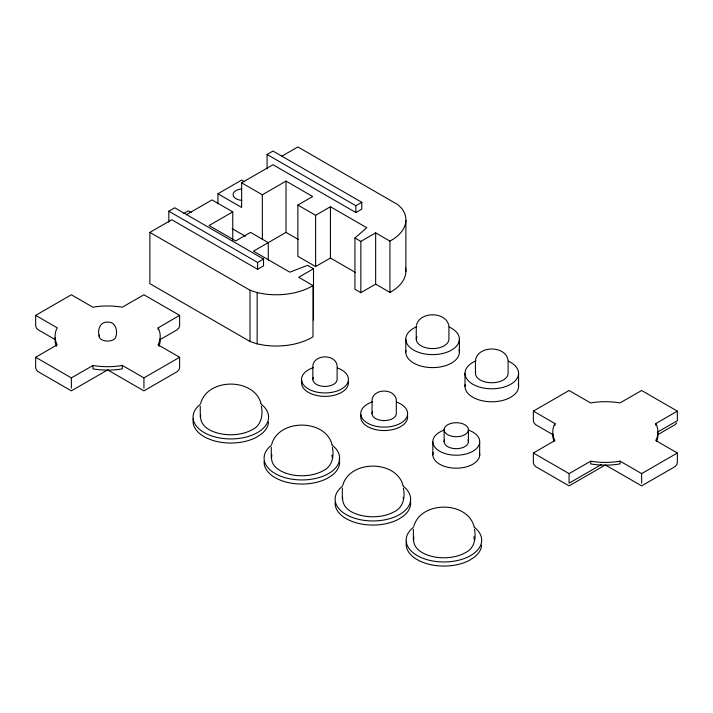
<?xml version="1.0" encoding="UTF-8"?>
<svg xmlns="http://www.w3.org/2000/svg" width="713" height="713" viewBox="0 0 713 713"><rect width="100%" height="100%" fill="white"/><g stroke="black" fill="none" stroke-linecap="round" stroke-linejoin="round"><path stroke-width="1.07" d="M35.668 315.378L57.263 327.855L56.327 329.709A52.584 30.356 0 0 0 57.156 344.798L35.668 357.284L35.65 367.525L36.238 369.637L37.932 371.553L71.362 390.849L107.645 369.904L143.928 390.849L177.35 371.553L179.043 369.646L179.623 367.534L179.623 357.284L158.019 344.807L158.954 342.953A52.584 30.356 0 0 0 158.134 327.864L179.623 315.378L143.928 294.772L122.315 307.178A52.584 30.356 0 0 0 96.175 306.706L92.957 307.25L71.353 294.772L35.668 315.378L35.668 325.636L36.247 327.748L37.941 329.656L55.124 339.575M533.377 411.107L554.981 423.575L554.046 425.429A52.584 30.356 0 0 0 554.866 440.527L533.377 453.005L533.36 462.568L533.948 464.68L535.641 466.587L569.072 485.892L605.364 464.938L641.647 485.883L675.059 466.596L676.753 464.689L677.332 462.577L677.332 453.005L655.737 440.536L656.673 438.673A52.584 30.356 0 0 0 655.844 423.584L677.332 411.107L641.647 390.501L620.025 402.907A52.584 30.356 0 0 0 593.884 402.426L590.667 402.97L569.072 390.501L533.377 411.107L533.377 420.67L533.957 422.782L535.65 424.69L552.833 434.618M261.359 406.196C263.186 415.367 261.279 425.287 252.411 429.609C245.851 433.263 238.276 434.698 230.816 434.77C218.695 434.814 198.784 429.787 200.638 414.378M332.392 447.211C334.219 456.382 332.311 466.302 323.444 470.616C315.467 475.036 306.064 476.275 297.071 475.562C286.011 474.68 268.854 468.557 271.885 454.707M403.424 488.218C405.26 497.398 403.344 507.308 394.485 511.631C387.917 515.285 380.341 516.72 372.881 516.791C360.974 516.747 341.839 512.192 342.588 497.317M474.466 529.233C476.293 538.404 474.377 548.324 465.518 552.637C457.532 557.058 448.129 558.297 439.137 557.584C428.174 556.684 411.187 550.73 413.905 537.023M200.638 403.442C207.536 377.649 254.086 377.649 260.985 403.442M271.68 444.449C278.569 418.665 325.128 418.665 332.017 444.449M342.712 485.464C349.602 459.671 396.161 459.671 403.05 485.464M413.745 526.47C420.634 500.686 467.193 500.686 474.083 526.47M416.481 325.11C419.975 311.002 446.65 311.412 448.923 326.162L448.923 339.147A16.328 9.421 0 0 1 430.465 348.497A16.328 9.421 0 0 1 416.829 336.714M676.762 422.791L675.068 424.698L657.885 434.618M405.563 267.803A50.382 29.09 0 0 1 389.931 292.383L375.653 284.13L360.849 292.678L354.931 289.264L354.931 237.999L366.767 227.741L330.422 206.752L315.618 215.299L297.865 205.05L297.865 256.315L315.618 266.564L330.422 258.017L355.288 272.384M168.821 222.162L168.821 211.2L174.738 207.777L263.534 259.042L263.534 265.878L257.607 269.3L171.78 219.747L149.873 232.385L149.873 283.649L250.005 341.465L257.152 343.88L263.81 345.137A50.382 29.09 0 0 0 312.98 336.812L312.98 285.548L298.694 277.295L313.497 268.756L313.497 320.021M267.081 168.714L267.081 154.463L272.999 151.049L361.794 202.314L361.794 209.15L355.876 212.563L272.999 164.721L241.627 182.831L241.627 207.438L217.946 193.767L217.946 203.766M281.671 156.299L297.865 146.949L397.997 204.756L402.185 208.882L404.351 212.724A50.382 29.09 0 0 1 389.931 241.119L389.931 292.383M183.615 213.588L188.348 210.861L191.191 212.501M217.946 193.767L241.627 180.095L244.47 181.744M186.36 214.738L212.028 199.916L232.75 211.886L232.75 240.245M232.75 211.886L209.069 225.549L235.709 240.932L250.504 232.385L268.266 242.643L268.266 260.093M241.627 182.831L262.348 194.792L286.02 181.12L312.659 196.503L297.865 205.05M298.391 239.532L286.02 232.385L253.463 251.181L289.817 272.17L307.579 265.334L313.497 268.756M168.821 211.2L257.607 262.464L263.534 259.042M267.081 154.463L355.876 205.727L361.794 202.314M160.167 339.575L177.359 329.656L179.052 327.748L179.64 325.645L179.623 315.378M354.931 237.999L360.849 241.413L375.653 232.866L389.931 241.119M35.668 357.284L71.353 377.89L92.975 365.484A52.584 30.356 0 0 0 119.116 365.956L122.333 365.421L143.928 377.89L179.623 357.284M601.549 464.448L569.081 483.191L569.072 473.61L533.377 453.005M657.297 432.256L677.35 420.679L677.332 411.107M569.072 473.61L590.685 461.204A52.584 30.356 0 0 0 616.825 461.676L620.043 461.142L641.647 473.61L677.332 453.005M149.873 232.385L250.005 290.2L257.152 292.615L263.81 293.872A50.382 29.09 0 0 0 312.98 285.548M232.117 228.606L245.343 236.244M331.857 455.001L332.392 458.147M473.878 536.729L474.466 540.169M403.175 497.317L403.424 499.153M71.353 377.89L71.371 388.148M655.844 423.584L655.844 425.411M641.647 473.61L641.647 483.182M620.043 461.142L620.043 463.878L616.825 464.413A52.584 30.356 0 0 1 590.685 463.94L590.685 461.204M554.981 423.575L554.981 425.403M518.574 373.327L518.574 386.312M479.662 442.586L479.662 455.571M475.464 373.327L475.464 360.341C477.755 345.199 505.82 345.199 508.111 360.341L508.111 373.327A16.328 9.421 0 0 1 490.366 382.712A16.328 9.421 0 0 1 475.714 371.687M468.414 429.716A12.139 7.005 0 0 1 450.206 435.786A12.139 7.005 0 0 1 450.206 423.647A12.139 7.005 0 0 1 468.414 429.716L468.414 441.677M465.001 373.327L465.001 386.312M459.386 339.147L459.386 352.142M444.137 429.716L444.137 441.677M432.836 441.98L432.836 454.965M416.267 326.162L416.267 339.147M413.371 529.233L413.371 540.169M405.884 220.415L405.884 271.68M405.804 339.147L405.804 352.142M375.653 232.866L375.653 284.13M372.034 413.585L372.034 399.913C373.434 388.13 394.913 388.13 396.312 399.913L396.312 413.585A12.139 7.005 0 0 1 382.587 420.536A12.139 7.005 0 0 1 372.444 411.775M360.849 241.413L360.849 292.678M355.876 205.727L355.876 212.563M342.338 488.218L342.338 499.153M330.422 206.752L330.422 258.017M315.618 215.299L315.618 266.564M312.838 379.414L312.838 365.742C314.237 353.951 335.725 353.951 337.115 365.742L337.115 379.414A12.139 7.005 0 0 1 323.39 386.357A12.139 7.005 0 0 1 313.257 377.596M286.02 181.12L286.02 232.385M271.296 447.211L271.296 458.147M262.348 194.792L262.348 239.515M257.607 262.464L257.607 269.3M257.152 292.615L257.152 343.88M250.005 290.2L250.005 341.465M200.264 406.196L200.264 417.132M158.134 327.864L158.134 329.575M143.928 377.89L143.928 388.139M122.333 365.421L122.333 368.835L119.116 369.379A52.584 30.356 0 0 1 92.975 368.897L92.975 365.484M99.16 336.251C97.271 330.074 99.998 321.527 107.574 322.107C115.149 321.527 117.877 330.074 115.987 336.251A8.413 4.857 0 0 1 106.478 341.064A8.413 4.857 0 0 1 99.446 334.994M657.912 433.834A52.584 30.356 0 0 1 656.673 441.409M554.046 441.409A52.584 30.356 0 0 1 552.807 433.834M260.922 403.977A37.762 21.8 0 0 1 256.448 433.139A37.762 21.8 0 0 1 205.736 433.433A37.762 21.8 0 0 1 200.264 404.324M268.543 422.087A37.762 21.8 0 0 1 261.359 434.048L256.448 437.247A37.762 21.8 0 0 1 213.339 440.563A37.762 21.8 0 0 1 193.41 418.246M331.955 444.983A37.762 21.8 0 0 1 327.481 474.154A37.762 21.8 0 0 1 276.769 474.439A37.762 21.8 0 0 1 271.296 445.331M339.138 458.833A37.762 21.8 0 0 1 332.392 475.063L327.481 478.254A37.762 21.8 0 0 1 286.038 482.041A37.762 21.8 0 0 1 264.113 461.391M402.988 485.999A37.762 21.8 0 0 1 398.514 515.16A37.762 21.8 0 0 1 347.801 515.454A37.762 21.8 0 0 1 342.329 486.346M410.421 500.909A37.762 21.8 0 0 1 403.433 516.069L398.514 519.269A37.762 21.8 0 0 1 357.07 523.057A37.762 21.8 0 0 1 335.155 502.398M241.796 200.371A10.044 5.802 0 0 1 233.062 194.622A10.044 5.802 0 0 1 241.796 188.874M474.02 527.005A37.762 21.8 0 0 1 469.546 556.176A37.762 21.8 0 0 1 418.834 556.461A37.762 21.8 0 0 1 413.371 527.353M481.649 545.124A37.762 21.8 0 0 1 474.466 557.085L469.546 560.275A37.762 21.8 0 0 1 426.445 563.591A37.762 21.8 0 0 1 406.508 541.283M160.193 338.8A52.584 30.356 0 0 1 158.954 346.375M56.327 346.375A52.584 30.356 0 0 1 55.168 337.846M468.744 430.215A23.44 13.529 0 0 1 473.806 450.661A23.44 13.529 0 0 1 438.058 450.197A23.44 13.529 0 0 1 444.707 429.912M467.995 439.868A12.139 7.005 0 0 1 456.275 448.682A12.139 7.005 0 0 1 444.547 439.868M479.564 453.147A23.44 13.529 0 0 1 455.75 468.191A23.44 13.529 0 0 1 433.121 452.55M348.39 382.115A23.44 13.529 0 0 1 323.755 396.339A23.44 13.529 0 0 1 301.831 380.706M337.445 367.953A23.44 13.529 0 0 1 342.516 388.389A23.44 13.529 0 0 1 306.759 387.925A23.44 13.529 0 0 1 313.408 367.641M407.462 415.492A23.44 13.529 0 0 1 383.647 430.536A23.44 13.529 0 0 1 361.019 414.886M396.642 402.123A23.44 13.529 0 0 1 401.713 422.568A23.44 13.529 0 0 1 365.956 422.105A23.44 13.529 0 0 1 372.605 401.82M449.181 327.009A26.791 15.463 0 0 1 452.024 349.798A26.791 15.463 0 0 1 412.453 349.352A26.791 15.463 0 0 1 416.847 326.634M459.056 349.718A26.791 15.463 0 0 1 433.299 367.596A26.791 15.463 0 0 1 405.955 350.52M508.369 361.179A26.791 15.463 0 0 1 511.221 383.968A26.791 15.463 0 0 1 471.65 383.523A26.791 15.463 0 0 1 476.043 360.814M518.244 383.897A26.791 15.463 0 0 1 492.487 401.776A26.791 15.463 0 0 1 465.143 384.699"/></g></svg>
